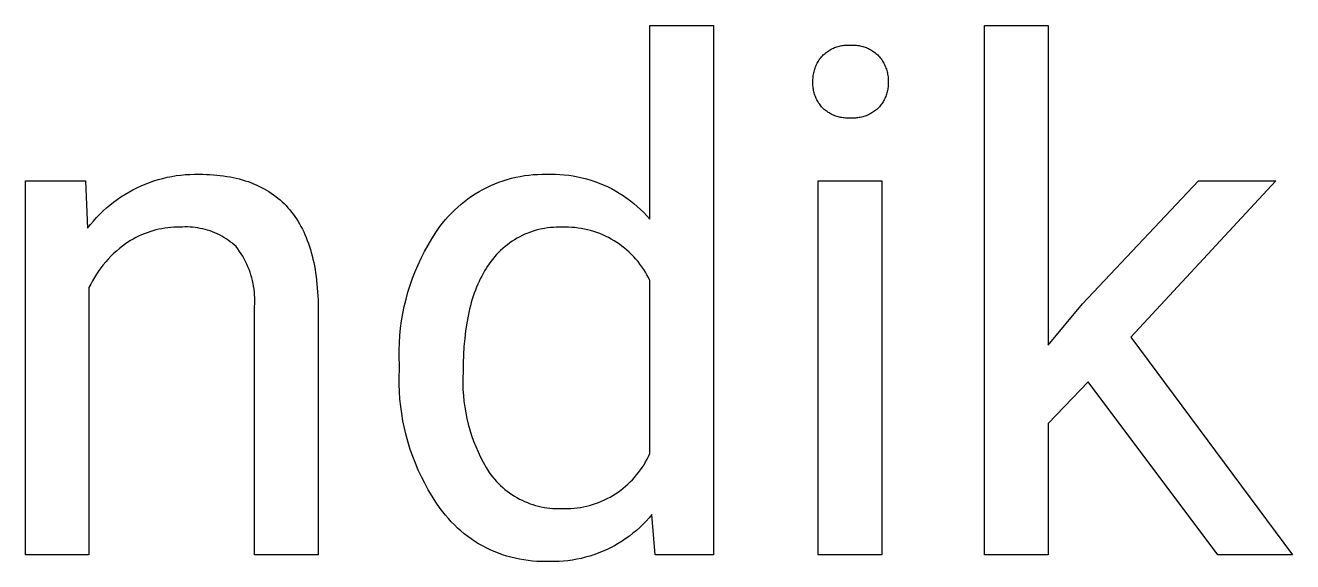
# Model space of a CAD drawing. Header units: millimetres. Extents: x 578 to 4608, y -138 to 2677.
# Drawn here: x 3464.6 to 3540.1, y 40.2 to 72.1 of the extents above; entities that cross this region are included whole.
import ezdxf

# ---------------------------------------------------------------- set-up
doc = ezdxf.new("R2010")
doc.units = ezdxf.units.MM
doc.header["$MEASUREMENT"] = 0
doc.layers.add('Domyślny', color=7, linetype='Continuous', true_color=0x000000)

msp = doc.modelspace()

# ---------------------------------------------------------------- linework, layer by layer
at = {"layer": 'Domyślny'}
for p, q in [((3501.806, 60.577), (3501.806, 72.136)), ((3501.806, 72.136), (3505.605, 72.136)), ((3505.605, 72.136), (3505.605, 40.557)), ((3521.768, 40.557), (3521.768, 72.136)), ((3521.768, 72.136), (3525.564, 72.136)), ((3525.564, 72.136), (3525.564, 53.068)), ((3512.041, 70.257), (3512.091, 70.316)), ((3512.091, 70.316), (3512.143, 70.368)), ((3512.143, 70.368), (3512.197, 70.418)), ((3512.197, 70.418), (3512.253, 70.466)), ((3512.253, 70.466), (3512.311, 70.513)), ((3512.311, 70.513), (3512.37, 70.557)), ((3512.37, 70.557), (3512.431, 70.599)), ((3512.431, 70.599), (3512.493, 70.639)), ((3512.493, 70.639), (3512.557, 70.677)), ((3512.557, 70.677), (3512.621, 70.712)), ((3512.621, 70.712), (3512.687, 70.746)), ((3512.687, 70.746), (3512.754, 70.777)), ((3512.754, 70.777), (3512.822, 70.805)), ((3512.822, 70.805), (3512.892, 70.832)), ((3512.892, 70.832), (3512.961, 70.855)), ((3512.961, 70.855), (3513.032, 70.877)), ((3513.032, 70.877), (3513.104, 70.896)), ((3513.104, 70.896), (3513.176, 70.912)), ((3513.176, 70.912), (3513.248, 70.926)), ((3513.248, 70.926), (3513.321, 70.937)), ((3513.321, 70.937), (3513.395, 70.946)), ((3513.395, 70.946), (3513.468, 70.952)), ((3513.468, 70.952), (3513.542, 70.956)), ((3513.542, 70.956), (3513.616, 70.957)), ((3513.616, 70.957), (3513.69, 70.955)), ((3513.69, 70.955), (3513.764, 70.951)), ((3513.764, 70.951), (3513.838, 70.955)), ((3513.838, 70.955), (3513.912, 70.957)), ((3513.912, 70.957), (3513.986, 70.955)), ((3513.986, 70.955), (3514.06, 70.952)), ((3514.06, 70.952), (3514.134, 70.945)), ((3514.134, 70.945), (3514.208, 70.937)), ((3514.208, 70.937), (3514.281, 70.925)), ((3514.281, 70.925), (3514.354, 70.911)), ((3514.354, 70.911), (3514.426, 70.895)), ((3514.426, 70.895), (3514.498, 70.876)), ((3514.498, 70.876), (3514.569, 70.855)), ((3514.569, 70.855), (3514.64, 70.831)), ((3514.64, 70.831), (3514.709, 70.805)), ((3514.709, 70.805), (3514.777, 70.776)), ((3514.777, 70.776), (3514.845, 70.745)), ((3514.845, 70.745), (3514.911, 70.712)), ((3514.911, 70.712), (3514.976, 70.676)), ((3514.976, 70.676), (3515.04, 70.639)), ((3515.04, 70.639), (3515.103, 70.599)), ((3515.103, 70.599), (3515.164, 70.557)), ((3515.164, 70.557), (3515.224, 70.512)), ((3515.224, 70.512), (3515.282, 70.466)), ((3515.282, 70.466), (3515.338, 70.418)), ((3515.338, 70.418), (3515.393, 70.368)), ((3515.393, 70.368), (3515.446, 70.316)), ((3515.446, 70.316), (3515.497, 70.258)), ((3511.636, 69.518), (3511.661, 69.591)), ((3511.661, 69.591), (3511.688, 69.663)), ((3511.688, 69.663), (3511.718, 69.734)), ((3511.718, 69.734), (3511.75, 69.804)), ((3511.75, 69.804), (3511.785, 69.873)), ((3511.785, 69.873), (3511.822, 69.94)), ((3511.822, 69.94), (3511.862, 70.007)), ((3511.862, 70.007), (3511.903, 70.072)), ((3511.903, 70.072), (3511.947, 70.135)), ((3511.947, 70.135), (3511.993, 70.197)), ((3511.993, 70.197), (3512.041, 70.257)), ((3515.497, 70.258), (3515.545, 70.198)), ((3515.545, 70.198), (3515.592, 70.136)), ((3515.592, 70.136), (3515.636, 70.073)), ((3515.636, 70.073), (3515.678, 70.008)), ((3515.678, 70.008), (3515.718, 69.942)), ((3515.718, 69.942), (3515.756, 69.874)), ((3515.756, 69.874), (3515.791, 69.806)), ((3515.791, 69.806), (3515.824, 69.736)), ((3515.824, 69.736), (3515.854, 69.665)), ((3515.854, 69.665), (3515.882, 69.592)), ((3515.882, 69.592), (3515.908, 69.52)), ((3511.526, 68.836), (3511.527, 68.913)), ((3511.526, 68.759), (3511.526, 68.836)), ((3511.527, 68.913), (3511.532, 68.99)), ((3511.532, 68.99), (3511.539, 69.067)), ((3511.539, 69.067), (3511.549, 69.143)), ((3511.549, 69.143), (3511.561, 69.219)), ((3511.561, 69.219), (3511.576, 69.295)), ((3511.576, 69.295), (3511.593, 69.37)), ((3511.593, 69.37), (3511.613, 69.444)), ((3511.613, 69.444), (3511.636, 69.518)), ((3515.908, 69.52), (3515.931, 69.446)), ((3515.931, 69.446), (3515.951, 69.371)), ((3515.951, 69.371), (3515.969, 69.296)), ((3515.969, 69.296), (3515.984, 69.22)), ((3515.984, 69.22), (3515.997, 69.144)), ((3515.997, 69.144), (3516.006, 69.067)), ((3516.006, 69.067), (3516.014, 68.99)), ((3516.014, 68.99), (3516.018, 68.913)), ((3516.018, 68.913), (3516.02, 68.836)), ((3516.02, 68.836), (3516.02, 68.759)), ((3511.525, 68.686), (3511.526, 68.759)), ((3511.526, 68.613), (3511.525, 68.686)), ((3511.53, 68.54), (3511.526, 68.613)), ((3511.536, 68.467), (3511.53, 68.54)), ((3511.545, 68.395), (3511.536, 68.467)), ((3511.556, 68.323), (3511.545, 68.395)), ((3511.569, 68.251), (3511.556, 68.323)), ((3511.585, 68.18), (3511.569, 68.251)), ((3511.603, 68.109), (3511.585, 68.18)), ((3511.624, 68.04), (3511.603, 68.109)), ((3511.647, 67.97), (3511.624, 68.04)), ((3515.92, 68.038), (3515.896, 67.969)), ((3515.941, 68.108), (3515.92, 68.038)), ((3515.959, 68.179), (3515.941, 68.108)), ((3515.975, 68.25), (3515.959, 68.179)), ((3515.989, 68.322), (3515.975, 68.25)), ((3516, 68.394), (3515.989, 68.322)), ((3516.009, 68.467), (3516, 68.394)), ((3516.015, 68.54), (3516.009, 68.467)), ((3516.019, 68.613), (3516.015, 68.54)), ((3516.021, 68.686), (3516.019, 68.613)), ((3516.02, 68.759), (3516.021, 68.686)), ((3511.672, 67.902), (3511.647, 67.97)), ((3511.699, 67.834), (3511.672, 67.902)), ((3511.729, 67.768), (3511.699, 67.834)), ((3511.761, 67.702), (3511.729, 67.768)), ((3511.795, 67.638), (3511.761, 67.702)), ((3511.831, 67.574), (3511.795, 67.638)), ((3511.869, 67.512), (3511.831, 67.574)), ((3511.91, 67.451), (3511.869, 67.512)), ((3511.952, 67.392), (3511.91, 67.451)), ((3511.996, 67.334), (3511.952, 67.392)), ((3512.043, 67.278), (3511.996, 67.334)), ((3512.091, 67.223), (3512.043, 67.278)), ((3515.495, 67.277), (3515.446, 67.223)), ((3515.541, 67.334), (3515.495, 67.277)), ((3515.586, 67.391), (3515.541, 67.334)), ((3515.629, 67.45), (3515.586, 67.391)), ((3515.67, 67.511), (3515.629, 67.45)), ((3515.709, 67.573), (3515.67, 67.511)), ((3515.746, 67.636), (3515.709, 67.573)), ((3515.78, 67.7), (3515.746, 67.636)), ((3515.813, 67.766), (3515.78, 67.7)), ((3515.843, 67.833), (3515.813, 67.766)), ((3515.871, 67.9), (3515.843, 67.833)), ((3515.896, 67.969), (3515.871, 67.9)), ((3512.144, 67.172), (3512.091, 67.223)), ((3512.199, 67.124), (3512.144, 67.172)), ((3512.255, 67.077), (3512.199, 67.124)), ((3512.314, 67.032), (3512.255, 67.077)), ((3512.373, 66.989), (3512.314, 67.032)), ((3512.434, 66.948), (3512.373, 66.989)), ((3512.497, 66.909), (3512.434, 66.948)), ((3512.56, 66.873), (3512.497, 66.909)), ((3512.625, 66.838), (3512.56, 66.873)), ((3512.691, 66.806), (3512.625, 66.838)), ((3512.759, 66.776), (3512.691, 66.806)), ((3512.827, 66.749), (3512.759, 66.776)), ((3512.896, 66.723), (3512.827, 66.749)), ((3512.965, 66.7), (3512.896, 66.723)), ((3513.036, 66.68), (3512.965, 66.7)), ((3513.107, 66.662), (3513.036, 66.68)), ((3513.179, 66.646), (3513.107, 66.662)), ((3513.251, 66.633), (3513.179, 66.646)), ((3513.324, 66.622), (3513.251, 66.633)), ((3513.397, 66.614), (3513.324, 66.622)), ((3513.47, 66.608), (3513.397, 66.614)), ((3513.543, 66.604), (3513.47, 66.608)), ((3513.617, 66.603), (3513.543, 66.604)), ((3513.69, 66.605), (3513.617, 66.603)), ((3513.764, 66.609), (3513.69, 66.605)), ((3513.837, 66.605), (3513.764, 66.609)), ((3513.911, 66.604), (3513.837, 66.605)), ((3513.985, 66.605), (3513.911, 66.604)), ((3514.059, 66.608), (3513.985, 66.605)), ((3514.132, 66.614), (3514.059, 66.608)), ((3514.205, 66.623), (3514.132, 66.614)), ((3514.278, 66.633), (3514.205, 66.623)), ((3514.351, 66.647), (3514.278, 66.633)), ((3514.423, 66.662), (3514.351, 66.647)), ((3514.495, 66.681), (3514.423, 66.662)), ((3514.565, 66.701), (3514.495, 66.681)), ((3514.636, 66.724), (3514.565, 66.701)), ((3514.705, 66.749), (3514.636, 66.724)), ((3514.773, 66.777), (3514.705, 66.749)), ((3514.841, 66.807), (3514.773, 66.777)), ((3514.907, 66.839), (3514.841, 66.807)), ((3514.972, 66.873), (3514.907, 66.839)), ((3515.037, 66.91), (3514.972, 66.873)), ((3515.099, 66.949), (3515.037, 66.91)), ((3515.161, 66.989), (3515.099, 66.949)), ((3515.221, 67.032), (3515.161, 66.989)), ((3515.28, 67.077), (3515.221, 67.032)), ((3515.337, 67.124), (3515.28, 67.077)), ((3515.392, 67.172), (3515.337, 67.124)), ((3515.446, 67.223), (3515.392, 67.172)), ((3464.556, 40.557), (3464.556, 62.859)), ((3464.556, 62.859), (3468.148, 62.859)), ((3468.148, 62.859), (3468.272, 60.041)), ((3471.709, 62.673), (3471.964, 62.771)), ((3471.964, 62.771), (3472.223, 62.86)), ((3472.223, 62.86), (3472.485, 62.94)), ((3472.485, 62.94), (3472.75, 63.012)), ((3472.75, 63.012), (3473.016, 63.074)), ((3473.016, 63.074), (3473.285, 63.127)), ((3473.285, 63.127), (3473.555, 63.172)), ((3473.555, 63.172), (3473.827, 63.207)), ((3473.827, 63.207), (3474.1, 63.232)), ((3474.1, 63.232), (3474.373, 63.249)), ((3474.373, 63.249), (3474.647, 63.256)), ((3474.647, 63.256), (3474.921, 63.254)), ((3474.921, 63.254), (3475.139, 63.252)), ((3475.139, 63.252), (3475.354, 63.246)), ((3475.354, 63.246), (3475.565, 63.236)), ((3475.565, 63.236), (3475.773, 63.223)), ((3475.773, 63.223), (3475.978, 63.205)), ((3475.978, 63.205), (3476.179, 63.184)), ((3476.179, 63.184), (3476.377, 63.159)), ((3476.377, 63.159), (3476.572, 63.129)), ((3476.572, 63.129), (3476.763, 63.096)), ((3476.763, 63.096), (3476.95, 63.059)), ((3476.95, 63.059), (3477.135, 63.018)), ((3477.135, 63.018), (3477.315, 62.974)), ((3477.315, 62.974), (3477.493, 62.925)), ((3477.493, 62.925), (3477.667, 62.873)), ((3477.667, 62.873), (3477.838, 62.816)), ((3477.838, 62.816), (3478.005, 62.756)), ((3478.005, 62.756), (3478.168, 62.692)), ((3492.554, 62.687), (3492.798, 62.782)), ((3492.798, 62.782), (3493.046, 62.868)), ((3493.046, 62.868), (3493.296, 62.947)), ((3493.296, 62.947), (3493.549, 63.016)), ((3493.549, 63.016), (3493.805, 63.077)), ((3493.805, 63.077), (3494.062, 63.129)), ((3494.062, 63.129), (3494.321, 63.172)), ((3494.321, 63.172), (3494.581, 63.206)), ((3494.581, 63.206), (3494.842, 63.232)), ((3494.842, 63.232), (3495.104, 63.248)), ((3495.104, 63.248), (3495.366, 63.256)), ((3495.366, 63.256), (3495.629, 63.254)), ((3495.629, 63.254), (3495.897, 63.261)), ((3495.897, 63.261), (3496.165, 63.259)), ((3496.165, 63.259), (3496.432, 63.247)), ((3496.432, 63.247), (3496.7, 63.227)), ((3496.7, 63.227), (3496.966, 63.196)), ((3496.966, 63.196), (3497.231, 63.157)), ((3497.231, 63.157), (3497.495, 63.108)), ((3497.495, 63.108), (3497.756, 63.051)), ((3497.756, 63.051), (3498.016, 62.984)), ((3498.016, 62.984), (3498.273, 62.908)), ((3498.273, 62.908), (3498.527, 62.823)), ((3498.527, 62.823), (3498.778, 62.73)), ((3511.835, 40.557), (3511.835, 62.859)), ((3511.835, 62.859), (3515.634, 62.859)), ((3515.634, 62.859), (3515.634, 40.557)), ((3527.596, 55.52), (3534.514, 62.859)), ((3539.133, 62.859), (3530.489, 53.543)), ((3534.514, 62.859), (3539.133, 62.859)), ((3470.256, 61.909), (3470.487, 62.057)), ((3470.487, 62.057), (3470.723, 62.196)), ((3470.723, 62.196), (3470.963, 62.328)), ((3470.963, 62.328), (3471.208, 62.451)), ((3471.208, 62.451), (3471.456, 62.566)), ((3471.456, 62.566), (3471.709, 62.673)), ((3478.168, 62.692), (3478.329, 62.623)), ((3478.329, 62.623), (3478.486, 62.551)), ((3478.486, 62.551), (3478.639, 62.475)), ((3478.639, 62.475), (3478.79, 62.396)), ((3478.79, 62.396), (3478.936, 62.312)), ((3478.936, 62.312), (3479.08, 62.224)), ((3479.08, 62.224), (3479.22, 62.133)), ((3479.22, 62.133), (3479.356, 62.038)), ((3479.356, 62.038), (3479.489, 61.938)), ((3491.167, 61.945), (3491.387, 62.088)), ((3491.387, 62.088), (3491.612, 62.224)), ((3491.612, 62.224), (3491.841, 62.352)), ((3491.841, 62.352), (3492.075, 62.471)), ((3492.075, 62.471), (3492.312, 62.583)), ((3492.312, 62.583), (3492.554, 62.687)), ((3498.778, 62.73), (3499.026, 62.627)), ((3499.026, 62.627), (3499.27, 62.516)), ((3499.27, 62.516), (3499.51, 62.397)), ((3499.51, 62.397), (3499.746, 62.27)), ((3499.746, 62.27), (3499.977, 62.134)), ((3499.977, 62.134), (3500.203, 61.99)), ((3500.203, 61.99), (3500.424, 61.839)), ((3469.185, 61.059), (3469.387, 61.244)), ((3469.387, 61.244), (3469.596, 61.421)), ((3469.596, 61.421), (3469.811, 61.591)), ((3469.811, 61.591), (3470.031, 61.754)), ((3470.031, 61.754), (3470.256, 61.909)), ((3479.489, 61.938), (3479.619, 61.835)), ((3479.619, 61.835), (3479.745, 61.728)), ((3479.745, 61.728), (3479.868, 61.617)), ((3479.868, 61.617), (3479.988, 61.502)), ((3479.988, 61.502), (3480.104, 61.384)), ((3480.104, 61.384), (3480.216, 61.261)), ((3480.216, 61.261), (3480.326, 61.135)), ((3490.148, 61.122), (3490.34, 61.3)), ((3490.34, 61.3), (3490.539, 61.472)), ((3490.539, 61.472), (3490.743, 61.637)), ((3490.743, 61.637), (3490.952, 61.795)), ((3490.952, 61.795), (3491.167, 61.945)), ((3500.424, 61.839), (3500.64, 61.68)), ((3500.64, 61.68), (3500.85, 61.513)), ((3500.85, 61.513), (3501.054, 61.34)), ((3501.054, 61.34), (3501.252, 61.159)), ((3468.44, 60.256), (3468.616, 60.467)), ((3468.616, 60.467), (3468.799, 60.67)), ((3468.799, 60.67), (3468.989, 60.868)), ((3468.989, 60.868), (3469.185, 61.059)), ((3480.326, 61.135), (3480.432, 61.004)), ((3480.432, 61.004), (3480.534, 60.87)), ((3480.534, 60.87), (3480.633, 60.732)), ((3480.633, 60.732), (3480.729, 60.59)), ((3480.729, 60.59), (3480.821, 60.444)), ((3489.443, 60.345), (3489.609, 60.548)), ((3489.609, 60.548), (3489.782, 60.745)), ((3489.782, 60.745), (3489.962, 60.937)), ((3489.962, 60.937), (3490.148, 61.122)), ((3501.252, 61.159), (3501.443, 60.972)), ((3501.443, 60.972), (3501.628, 60.778)), ((3501.628, 60.778), (3501.806, 60.577)), ((3468.272, 60.041), (3468.44, 60.256)), ((3471.813, 59.772), (3471.643, 59.708)), ((3471.985, 59.831), (3471.813, 59.772)), ((3472.158, 59.884), (3471.985, 59.831)), ((3472.334, 59.932), (3472.158, 59.884)), ((3472.511, 59.973), (3472.334, 59.932)), ((3472.689, 60.009), (3472.511, 59.973)), ((3472.868, 60.038), (3472.689, 60.009)), ((3473.048, 60.062), (3472.868, 60.038)), ((3473.229, 60.08), (3473.048, 60.062)), ((3473.41, 60.091), (3473.229, 60.08)), ((3473.592, 60.097), (3473.41, 60.091)), ((3473.773, 60.096), (3473.592, 60.097)), ((3473.925, 60.106), (3473.773, 60.096)), ((3474.077, 60.111), (3473.925, 60.106)), ((3474.23, 60.111), (3474.077, 60.111)), ((3474.382, 60.105), (3474.23, 60.111)), ((3474.534, 60.094), (3474.382, 60.105)), ((3474.685, 60.078), (3474.534, 60.094)), ((3474.836, 60.057), (3474.685, 60.078)), ((3474.985, 60.03), (3474.836, 60.057)), ((3475.134, 59.998), (3474.985, 60.03)), ((3475.282, 59.961), (3475.134, 59.998)), ((3475.428, 59.919), (3475.282, 59.961)), ((3475.573, 59.872), (3475.428, 59.919)), ((3475.716, 59.82), (3475.573, 59.872)), ((3475.857, 59.763), (3475.716, 59.82)), ((3475.996, 59.701), (3475.857, 59.763)), ((3480.821, 60.444), (3480.91, 60.294)), ((3480.91, 60.294), (3480.995, 60.14)), ((3480.995, 60.14), (3481.077, 59.982)), ((3481.077, 59.982), (3481.156, 59.821)), ((3481.156, 59.821), (3481.231, 59.655)), ((3488.799, 59.408), (3489.035, 59.776)), ((3489.035, 59.776), (3489.284, 60.136)), ((3489.284, 60.136), (3489.443, 60.345)), ((3494.516, 59.744), (3494.355, 59.676)), ((3494.68, 59.806), (3494.516, 59.744)), ((3494.846, 59.862), (3494.68, 59.806)), ((3495.014, 59.912), (3494.846, 59.862)), ((3495.183, 59.956), (3495.014, 59.912)), ((3495.354, 59.995), (3495.183, 59.956)), ((3495.526, 60.027), (3495.354, 59.995)), ((3495.699, 60.054), (3495.526, 60.027)), ((3495.873, 60.074), (3495.699, 60.054)), ((3496.047, 60.089), (3495.873, 60.074)), ((3496.222, 60.097), (3496.047, 60.089)), ((3496.397, 60.1), (3496.222, 60.097)), ((3496.573, 60.096), (3496.397, 60.1)), ((3496.763, 60.1), (3496.573, 60.096)), ((3496.954, 60.097), (3496.763, 60.1)), ((3497.144, 60.087), (3496.954, 60.097)), ((3497.334, 60.071), (3497.144, 60.087)), ((3497.523, 60.049), (3497.334, 60.071)), ((3497.712, 60.02), (3497.523, 60.049)), ((3497.899, 59.985), (3497.712, 60.02)), ((3498.085, 59.943), (3497.899, 59.985)), ((3498.27, 59.895), (3498.085, 59.943)), ((3498.452, 59.841), (3498.27, 59.895)), ((3498.633, 59.78), (3498.452, 59.841)), ((3498.812, 59.714), (3498.633, 59.78)), ((3498.988, 59.641), (3498.812, 59.714)), ((3470.344, 58.967), (3470.165, 58.825)), ((3470.528, 59.103), (3470.344, 58.967)), ((3470.678, 59.205), (3470.528, 59.103)), ((3470.831, 59.302), (3470.678, 59.205)), ((3470.988, 59.394), (3470.831, 59.302)), ((3471.148, 59.481), (3470.988, 59.394)), ((3471.31, 59.562), (3471.148, 59.481)), ((3471.476, 59.638), (3471.31, 59.562)), ((3471.643, 59.708), (3471.476, 59.638)), ((3476.133, 59.634), (3475.996, 59.701)), ((3476.267, 59.562), (3476.133, 59.634)), ((3476.399, 59.486), (3476.267, 59.562)), ((3476.528, 59.406), (3476.399, 59.486)), ((3476.654, 59.321), (3476.528, 59.406)), ((3476.777, 59.231), (3476.654, 59.321)), ((3476.897, 59.138), (3476.777, 59.231)), ((3477.014, 59.04), (3476.897, 59.138)), ((3477.127, 58.938), (3477.014, 59.04)), ((3481.231, 59.655), (3481.303, 59.486)), ((3481.303, 59.486), (3481.371, 59.313)), ((3481.371, 59.313), (3481.436, 59.136)), ((3481.436, 59.136), (3481.498, 58.955)), ((3481.498, 58.955), (3481.556, 58.77)), ((3488.364, 58.648), (3488.575, 59.031)), ((3488.575, 59.031), (3488.799, 59.408)), ((3493.302, 59.054), (3493.165, 58.945)), ((3493.443, 59.158), (3493.302, 59.054)), ((3493.587, 59.258), (3493.443, 59.158)), ((3493.734, 59.352), (3493.587, 59.258)), ((3493.885, 59.441), (3493.734, 59.352)), ((3494.039, 59.525), (3493.885, 59.441)), ((3494.195, 59.603), (3494.039, 59.525)), ((3494.355, 59.676), (3494.195, 59.603)), ((3499.161, 59.562), (3498.988, 59.641)), ((3499.332, 59.478), (3499.161, 59.562)), ((3499.5, 59.387), (3499.332, 59.478)), ((3499.665, 59.291), (3499.5, 59.387)), ((3499.826, 59.189), (3499.665, 59.291)), ((3499.983, 59.082), (3499.826, 59.189)), ((3500.137, 58.97), (3499.983, 59.082)), ((3500.287, 58.852), (3500.137, 58.97)), ((3469.658, 58.362), (3469.499, 58.197)), ((3469.821, 58.522), (3469.658, 58.362)), ((3469.99, 58.676), (3469.821, 58.522)), ((3470.165, 58.825), (3469.99, 58.676)), ((3477.233, 58.8), (3477.127, 58.938)), ((3477.333, 58.658), (3477.233, 58.8)), ((3477.429, 58.513), (3477.333, 58.658)), ((3477.52, 58.364), (3477.429, 58.513)), ((3477.606, 58.213), (3477.52, 58.364)), ((3477.687, 58.059), (3477.606, 58.213)), ((3481.556, 58.77), (3481.611, 58.581)), ((3481.611, 58.581), (3481.662, 58.388)), ((3481.662, 58.388), (3481.71, 58.192)), ((3487.98, 57.861), (3488.165, 58.258)), ((3488.165, 58.258), (3488.364, 58.648)), ((3492.541, 58.332), (3492.43, 58.197)), ((3492.657, 58.463), (3492.541, 58.332)), ((3492.778, 58.59), (3492.657, 58.463)), ((3492.903, 58.713), (3492.778, 58.59)), ((3493.032, 58.831), (3492.903, 58.713)), ((3493.165, 58.945), (3493.032, 58.831)), ((3500.433, 58.729), (3500.287, 58.852)), ((3500.575, 58.602), (3500.433, 58.729)), ((3500.712, 58.469), (3500.575, 58.602)), ((3500.844, 58.332), (3500.712, 58.469)), ((3500.972, 58.191), (3500.844, 58.332)), ((3468.925, 57.485), (3468.797, 57.296)), ((3469.06, 57.671), (3468.925, 57.485)), ((3469.2, 57.851), (3469.06, 57.671)), ((3469.347, 58.027), (3469.2, 57.851)), ((3469.499, 58.197), (3469.347, 58.027)), ((3477.763, 57.902), (3477.687, 58.059)), ((3477.833, 57.743), (3477.763, 57.902)), ((3477.898, 57.582), (3477.833, 57.743)), ((3477.957, 57.418), (3477.898, 57.582)), ((3481.71, 58.192), (3481.754, 57.991)), ((3481.754, 57.991), (3481.795, 57.787)), ((3481.795, 57.787), (3481.833, 57.579)), ((3481.833, 57.579), (3481.867, 57.367)), ((3487.651, 57.05), (3487.809, 57.459)), ((3487.809, 57.459), (3487.98, 57.861)), ((3491.942, 57.489), (3491.855, 57.338)), ((3492.032, 57.635), (3491.942, 57.489)), ((3492.125, 57.777), (3492.032, 57.635)), ((3492.221, 57.916), (3492.125, 57.777)), ((3492.323, 58.058), (3492.221, 57.916)), ((3492.43, 58.197), (3492.323, 58.058)), ((3501.095, 58.045), (3500.972, 58.191)), ((3501.213, 57.895), (3501.095, 58.045)), ((3501.325, 57.741), (3501.213, 57.895)), ((3501.433, 57.584), (3501.325, 57.741)), ((3501.534, 57.423), (3501.433, 57.584)), ((3468.453, 56.702), (3468.352, 56.497)), ((3468.561, 56.904), (3468.453, 56.702)), ((3468.676, 57.102), (3468.561, 56.904)), ((3468.797, 57.296), (3468.676, 57.102)), ((3478.011, 57.253), (3477.957, 57.418)), ((3478.06, 57.086), (3478.011, 57.253)), ((3478.102, 56.917), (3478.06, 57.086)), ((3478.139, 56.747), (3478.102, 56.917)), ((3478.17, 56.576), (3478.139, 56.747)), ((3481.867, 57.367), (3481.898, 57.151)), ((3481.898, 57.151), (3481.95, 56.707)), ((3481.95, 56.707), (3481.988, 56.247)), ((3487.506, 56.637), (3487.651, 57.05)), ((3491.539, 56.695), (3491.467, 56.523)), ((3491.613, 56.862), (3491.539, 56.695)), ((3491.691, 57.024), (3491.613, 56.862)), ((3491.772, 57.183), (3491.691, 57.024)), ((3491.855, 57.338), (3491.772, 57.183)), ((3501.631, 57.258), (3501.534, 57.423)), ((3501.721, 57.09), (3501.631, 57.258)), ((3501.806, 56.92), (3501.721, 57.09)), ((3501.806, 46.601), (3501.806, 56.92)), ((3468.352, 56.497), (3468.352, 40.557)), ((3478.196, 56.404), (3478.17, 56.576)), ((3478.216, 56.231), (3478.196, 56.404)), ((3478.229, 56.058), (3478.216, 56.231)), ((3478.238, 55.884), (3478.229, 56.058)), ((3481.988, 56.247), (3482.012, 55.773)), ((3487.259, 55.797), (3487.376, 56.219)), ((3487.376, 56.219), (3487.506, 56.637)), ((3491.27, 55.986), (3491.211, 55.798)), ((3491.333, 56.169), (3491.27, 55.986)), ((3491.398, 56.348), (3491.333, 56.169)), ((3491.467, 56.523), (3491.398, 56.348)), ((3478.227, 55.362), (3478.236, 55.536)), ((3478.227, 40.557), (3478.227, 55.362)), ((3478.236, 55.536), (3478.24, 55.71)), ((3478.24, 55.71), (3478.238, 55.884)), ((3482.012, 55.773), (3482.023, 55.282)), ((3482.023, 55.282), (3482.023, 40.557)), ((3487.069, 54.943), (3487.157, 55.372)), ((3487.157, 55.372), (3487.259, 55.797)), ((3491.051, 55.211), (3491.004, 55.007)), ((3491.101, 55.411), (3491.051, 55.211)), ((3491.154, 55.607), (3491.101, 55.411)), ((3491.211, 55.798), (3491.154, 55.607)), ((3525.564, 53.068), (3527.596, 55.52)), ((3486.937, 54.078), (3486.996, 54.511)), ((3486.996, 54.511), (3487.069, 54.943)), ((3490.959, 54.799), (3490.88, 54.371)), ((3491.004, 55.007), (3490.959, 54.799)), ((3486.893, 53.642), (3486.937, 54.078)), ((3490.813, 53.927), (3490.758, 53.466)), ((3490.88, 54.371), (3490.813, 53.927)), ((3486.848, 52.768), (3486.863, 53.206)), ((3486.863, 53.206), (3486.893, 53.642)), ((3490.716, 52.988), (3490.685, 52.495)), ((3490.758, 53.466), (3490.716, 52.988)), ((3530.489, 53.543), (3540.139, 40.557)), ((3486.847, 52.33), (3486.848, 52.768)), ((3486.861, 51.893), (3486.847, 52.33)), ((3490.685, 52.495), (3490.667, 51.985)), ((3486.848, 51.167), (3486.861, 51.606)), ((3486.861, 51.606), (3486.861, 51.893)), ((3490.661, 51.458), (3490.647, 51.109)), ((3490.667, 51.985), (3490.661, 51.458)), ((3486.85, 50.728), (3486.848, 51.167)), ((3486.866, 50.289), (3486.85, 50.728)), ((3490.647, 51.109), (3490.645, 50.76)), ((3490.645, 50.76), (3490.655, 50.412)), ((3527.945, 50.885), (3525.564, 48.39)), ((3535.682, 40.557), (3527.945, 50.885)), ((3486.897, 49.851), (3486.866, 50.289)), ((3490.655, 50.412), (3490.678, 50.063)), ((3490.678, 50.063), (3490.712, 49.716)), ((3486.942, 49.414), (3486.897, 49.851)), ((3487.002, 48.979), (3486.942, 49.414)), ((3490.712, 49.716), (3490.759, 49.37)), ((3490.759, 49.37), (3490.817, 49.026)), ((3487.076, 48.546), (3487.002, 48.979)), ((3487.165, 48.116), (3487.076, 48.546)), ((3490.817, 49.026), (3490.888, 48.684)), ((3490.888, 48.684), (3490.97, 48.345)), ((3525.564, 48.39), (3525.564, 40.557)), ((3487.267, 47.689), (3487.165, 48.116)), ((3487.384, 47.265), (3487.267, 47.689)), ((3490.97, 48.345), (3491.064, 48.009)), ((3491.064, 48.009), (3491.169, 47.677)), ((3491.169, 47.677), (3491.286, 47.348)), ((3487.515, 46.846), (3487.384, 47.265)), ((3491.286, 47.348), (3491.415, 47.023)), ((3491.415, 47.023), (3491.554, 46.704)), ((3487.66, 46.431), (3487.515, 46.846)), ((3487.818, 46.021), (3487.66, 46.431)), ((3491.554, 46.704), (3491.705, 46.389)), ((3491.705, 46.389), (3491.867, 46.079)), ((3501.55, 46.097), (3501.641, 46.262)), ((3501.641, 46.262), (3501.726, 46.43)), ((3501.726, 46.43), (3501.806, 46.601)), ((3487.99, 45.617), (3487.818, 46.021)), ((3488.176, 45.219), (3487.99, 45.617)), ((3491.867, 46.079), (3492.039, 45.776)), ((3492.039, 45.776), (3492.221, 45.478)), ((3492.221, 45.478), (3492.322, 45.338)), ((3501.014, 45.323), (3501.132, 45.47)), ((3501.132, 45.47), (3501.244, 45.622)), ((3501.244, 45.622), (3501.352, 45.777)), ((3501.352, 45.777), (3501.454, 45.935)), ((3501.454, 45.935), (3501.55, 46.097)), ((3488.374, 44.827), (3488.176, 45.219)), ((3488.585, 44.442), (3488.374, 44.827)), ((3492.322, 45.338), (3492.428, 45.201)), ((3492.428, 45.201), (3492.539, 45.067)), ((3492.539, 45.067), (3492.654, 44.938)), ((3492.654, 44.938), (3492.774, 44.812)), ((3492.774, 44.812), (3492.897, 44.691)), ((3492.897, 44.691), (3493.025, 44.574)), ((3500.21, 44.531), (3500.355, 44.651)), ((3500.355, 44.651), (3500.496, 44.776)), ((3500.496, 44.776), (3500.632, 44.906)), ((3500.632, 44.906), (3500.764, 45.041)), ((3500.764, 45.041), (3500.892, 45.18)), ((3500.892, 45.18), (3501.014, 45.323)), ((3488.809, 44.064), (3488.585, 44.442)), ((3489.046, 43.694), (3488.809, 44.064)), ((3493.025, 44.574), (3493.157, 44.462)), ((3493.157, 44.462), (3493.293, 44.354)), ((3493.293, 44.354), (3493.432, 44.251)), ((3493.432, 44.251), (3493.575, 44.153)), ((3493.575, 44.153), (3493.721, 44.059)), ((3493.721, 44.059), (3493.87, 43.971)), ((3493.87, 43.971), (3494.022, 43.888)), ((3494.022, 43.888), (3494.177, 43.811)), ((3499.092, 43.836), (3499.261, 43.918)), ((3499.261, 43.918), (3499.428, 44.007)), ((3499.428, 44.007), (3499.591, 44.101)), ((3499.591, 44.101), (3499.751, 44.2)), ((3499.751, 44.2), (3499.908, 44.305)), ((3499.908, 44.305), (3500.061, 44.416)), ((3500.061, 44.416), (3500.21, 44.531)), ((3489.295, 43.332), (3489.046, 43.694)), ((3489.45, 43.122), (3489.295, 43.332)), ((3489.613, 42.917), (3489.45, 43.122)), ((3494.177, 43.811), (3494.335, 43.738)), ((3494.335, 43.738), (3494.495, 43.672)), ((3494.495, 43.672), (3494.657, 43.61)), ((3494.657, 43.61), (3494.821, 43.555)), ((3494.821, 43.555), (3494.987, 43.505)), ((3494.987, 43.505), (3495.155, 43.461)), ((3495.155, 43.461), (3495.324, 43.423)), ((3495.324, 43.423), (3495.494, 43.39)), ((3495.494, 43.39), (3495.665, 43.363)), ((3495.665, 43.363), (3495.837, 43.343)), ((3495.837, 43.343), (3496.01, 43.328)), ((3496.01, 43.328), (3496.183, 43.319)), ((3496.183, 43.319), (3496.356, 43.317)), ((3496.356, 43.317), (3496.529, 43.32)), ((3496.529, 43.32), (3496.718, 43.315)), ((3496.718, 43.315), (3496.906, 43.318)), ((3496.906, 43.318), (3497.095, 43.326)), ((3497.095, 43.326), (3497.282, 43.341)), ((3497.282, 43.341), (3497.47, 43.363)), ((3497.47, 43.363), (3497.656, 43.39)), ((3497.656, 43.39), (3497.842, 43.424)), ((3497.842, 43.424), (3498.026, 43.465)), ((3498.026, 43.465), (3498.208, 43.511)), ((3498.208, 43.511), (3498.389, 43.564)), ((3498.389, 43.564), (3498.568, 43.623)), ((3498.568, 43.623), (3498.745, 43.688)), ((3498.745, 43.688), (3498.92, 43.759)), ((3498.92, 43.759), (3499.092, 43.836)), ((3489.783, 42.718), (3489.613, 42.917)), ((3489.96, 42.525), (3489.783, 42.718)), ((3490.143, 42.339), (3489.96, 42.525)), ((3490.333, 42.158), (3490.143, 42.339)), ((3501.39, 42.373), (3501.197, 42.189)), ((3501.576, 42.563), (3501.39, 42.373)), ((3501.756, 42.76), (3501.576, 42.563)), ((3501.929, 42.962), (3501.756, 42.76)), ((3502.114, 40.557), (3501.929, 42.962)), ((3490.529, 41.985), (3490.333, 42.158)), ((3490.73, 41.818), (3490.529, 41.985)), ((3490.938, 41.658), (3490.73, 41.818)), ((3491.15, 41.506), (3490.938, 41.658)), ((3500.582, 41.68), (3500.365, 41.525)), ((3500.793, 41.843), (3500.582, 41.68)), ((3500.998, 42.013), (3500.793, 41.843)), ((3501.197, 42.189), (3500.998, 42.013)), ((3491.368, 41.361), (3491.15, 41.506)), ((3491.591, 41.223), (3491.368, 41.361)), ((3491.818, 41.093), (3491.591, 41.223)), ((3492.049, 40.972), (3491.818, 41.093)), ((3492.285, 40.858), (3492.049, 40.972)), ((3492.525, 40.753), (3492.285, 40.858)), ((3499.211, 40.865), (3498.967, 40.758)), ((3499.45, 40.981), (3499.211, 40.865)), ((3499.686, 41.105), (3499.45, 40.981)), ((3499.917, 41.237), (3499.686, 41.105)), ((3500.144, 41.377), (3499.917, 41.237)), ((3500.365, 41.525), (3500.144, 41.377)), ((3468.352, 40.557), (3464.556, 40.557)), ((3482.023, 40.557), (3478.227, 40.557)), ((3492.768, 40.655), (3492.525, 40.753)), ((3493.014, 40.567), (3492.768, 40.655)), ((3493.263, 40.486), (3493.014, 40.567)), ((3493.514, 40.415), (3493.263, 40.486)), ((3493.768, 40.352), (3493.514, 40.415)), ((3494.024, 40.298), (3493.768, 40.352)), ((3494.282, 40.253), (3494.024, 40.298)), ((3494.541, 40.217), (3494.282, 40.253)), ((3494.802, 40.19), (3494.541, 40.217)), ((3495.063, 40.171), (3494.802, 40.19)), ((3495.324, 40.162), (3495.063, 40.171)), ((3495.586, 40.162), (3495.324, 40.162)), ((3495.852, 40.153), (3495.586, 40.162)), ((3496.118, 40.154), (3495.852, 40.153)), ((3496.384, 40.163), (3496.118, 40.154)), ((3496.65, 40.182), (3496.384, 40.163)), ((3496.915, 40.21), (3496.65, 40.182)), ((3497.179, 40.247), (3496.915, 40.21)), ((3497.441, 40.294), (3497.179, 40.247)), ((3497.701, 40.349), (3497.441, 40.294)), ((3497.96, 40.413), (3497.701, 40.349)), ((3498.216, 40.486), (3497.96, 40.413)), ((3498.469, 40.568), (3498.216, 40.486)), ((3498.72, 40.658), (3498.469, 40.568)), ((3498.967, 40.758), (3498.72, 40.658)), ((3505.605, 40.557), (3502.114, 40.557)), ((3515.634, 40.557), (3511.835, 40.557)), ((3525.564, 40.557), (3521.768, 40.557)), ((3540.139, 40.557), (3535.682, 40.557))]:
    msp.add_line(p, q, dxfattribs=at)

doc.saveas('drawing.dxf')
